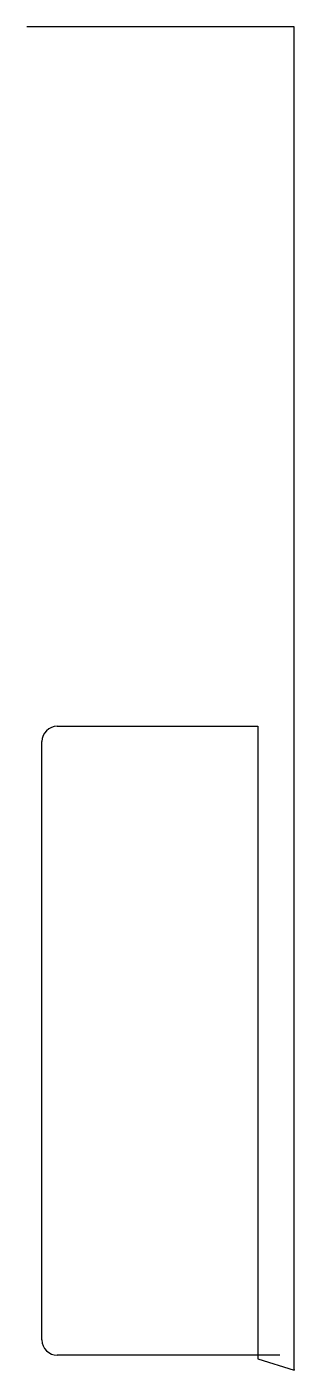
# Model space of a CAD drawing. Header units: metres. Extents: x 3694 to 4054, y 0 to 1818.
import ezdxf

# ---------------------------------------------------------------- set-up
doc = ezdxf.new("R2010")
doc.units = ezdxf.units.M

msp = doc.modelspace()

# ---------------------------------------------------------------- linework, layer by layer
at = {"layer": 'TOOL_0'}
for p, q in [((3694.579, 1818.382), (3693.579, 1818.382)), ((4054.462, 1818.382), (3694.579, 1818.382)), ((4054.462, 1), (4054.462, 1818.382)), ((3734.654, 871.624), (4005.404, 871.624)), ((4005.404, 871.624), (4005.404, 20.124)), ((3713.904, 40.874), (3713.904, 850.874)), ((4005.404, 20.124), (3734.654, 20.124)), ((4035.404, 20.124), (4005.404, 20.124)), ((4005.404, 20.124), (4005.404, 15.124)), ((4005.404, 15.124), (4054.462, 0)), ((4054.462, 0), (4054.462, 1)), ((4054.462, 1), (4054.462, 0)), ((4054.462, 0), (4054.462, 1)), ((4054.462, 0), (4054.462, 0))]:
    msp.add_line(p, q, dxfattribs=at)
for centre, start, end in [((3734.654, 850.874), 90, 180), ((3734.654, 40.874), 180, 270)]:
    msp.add_arc(centre, 20.75, start, end, dxfattribs=at)

doc.saveas('drawing.dxf')
